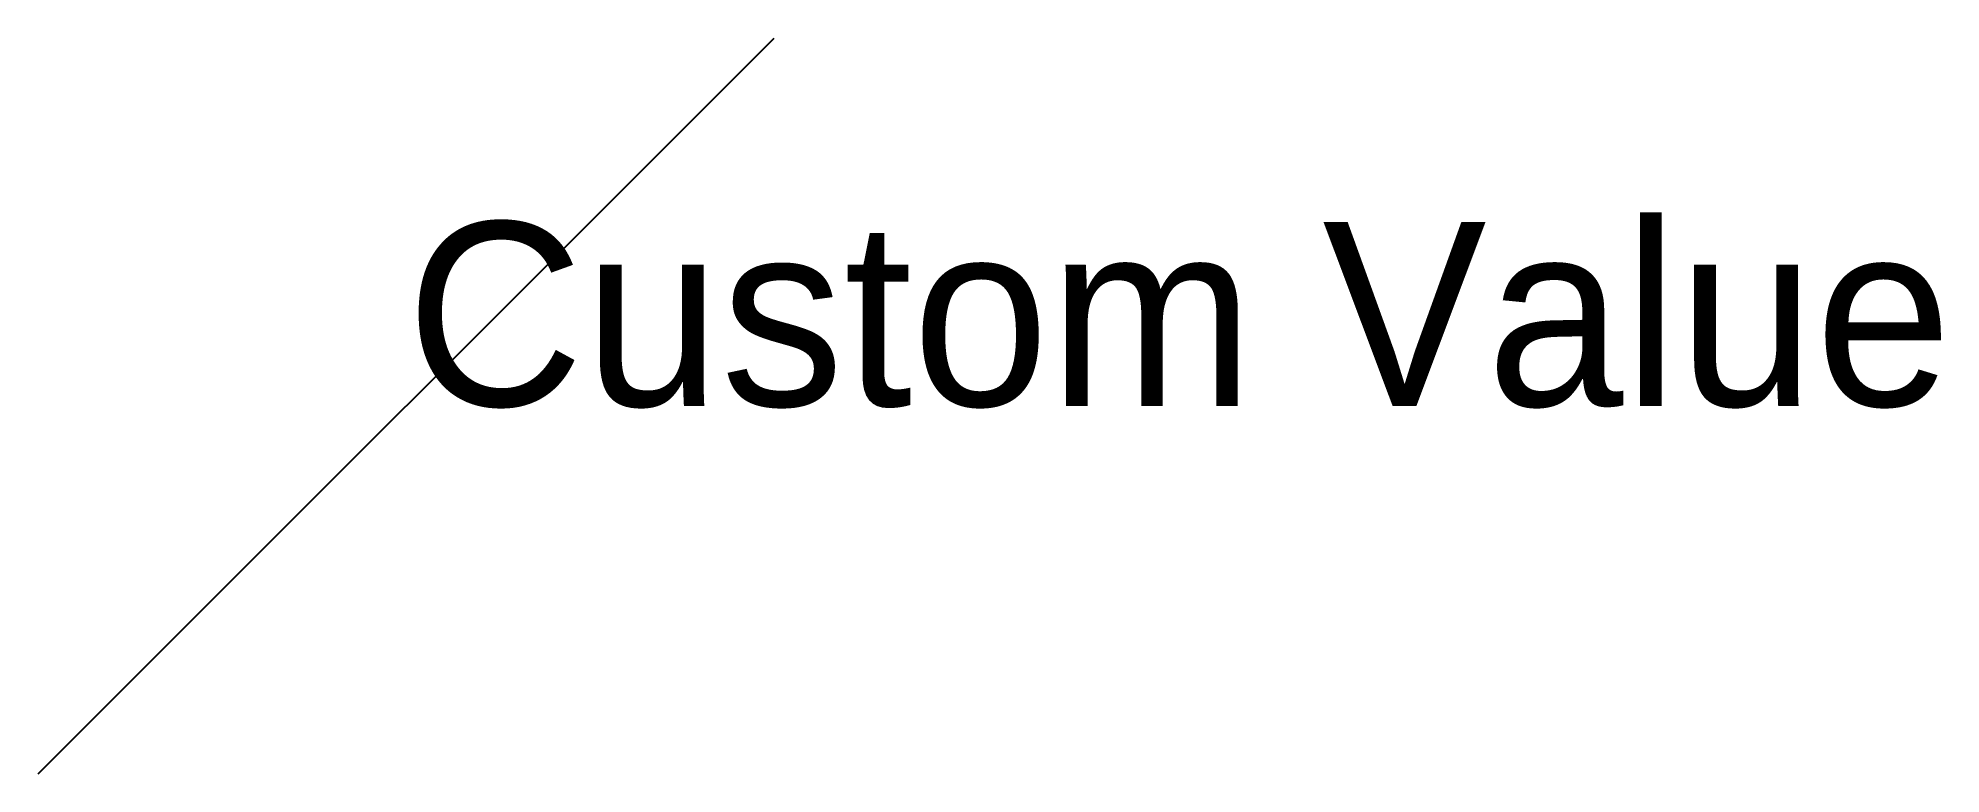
# Model space of a CAD drawing. Extents: x 0 to 25.8, y 0 to 10.
import ezdxf

# ---------------------------------------------------------------- set-up
doc = ezdxf.new("R2010")
doc.units = 0
doc.layers.get('0').update_dxf_attribs({"linetype": 'CONTINUOUS'})

# ---------------------------------------------------------------- blocks, each defined once
blk = doc.blocks.new('TEST_BLOCK')
blk.add_line((0, 0), (10, 10))
blk.add_attdef('TAG1', (5, 5), '', height=2.5)

msp = doc.modelspace()

# ---------------------------------------------------------------- block references
msp.add_blockref('TEST_BLOCK', (0, 0)).add_auto_attribs({'TAG1': 'Custom Value'})

doc.saveas('drawing.dxf')
